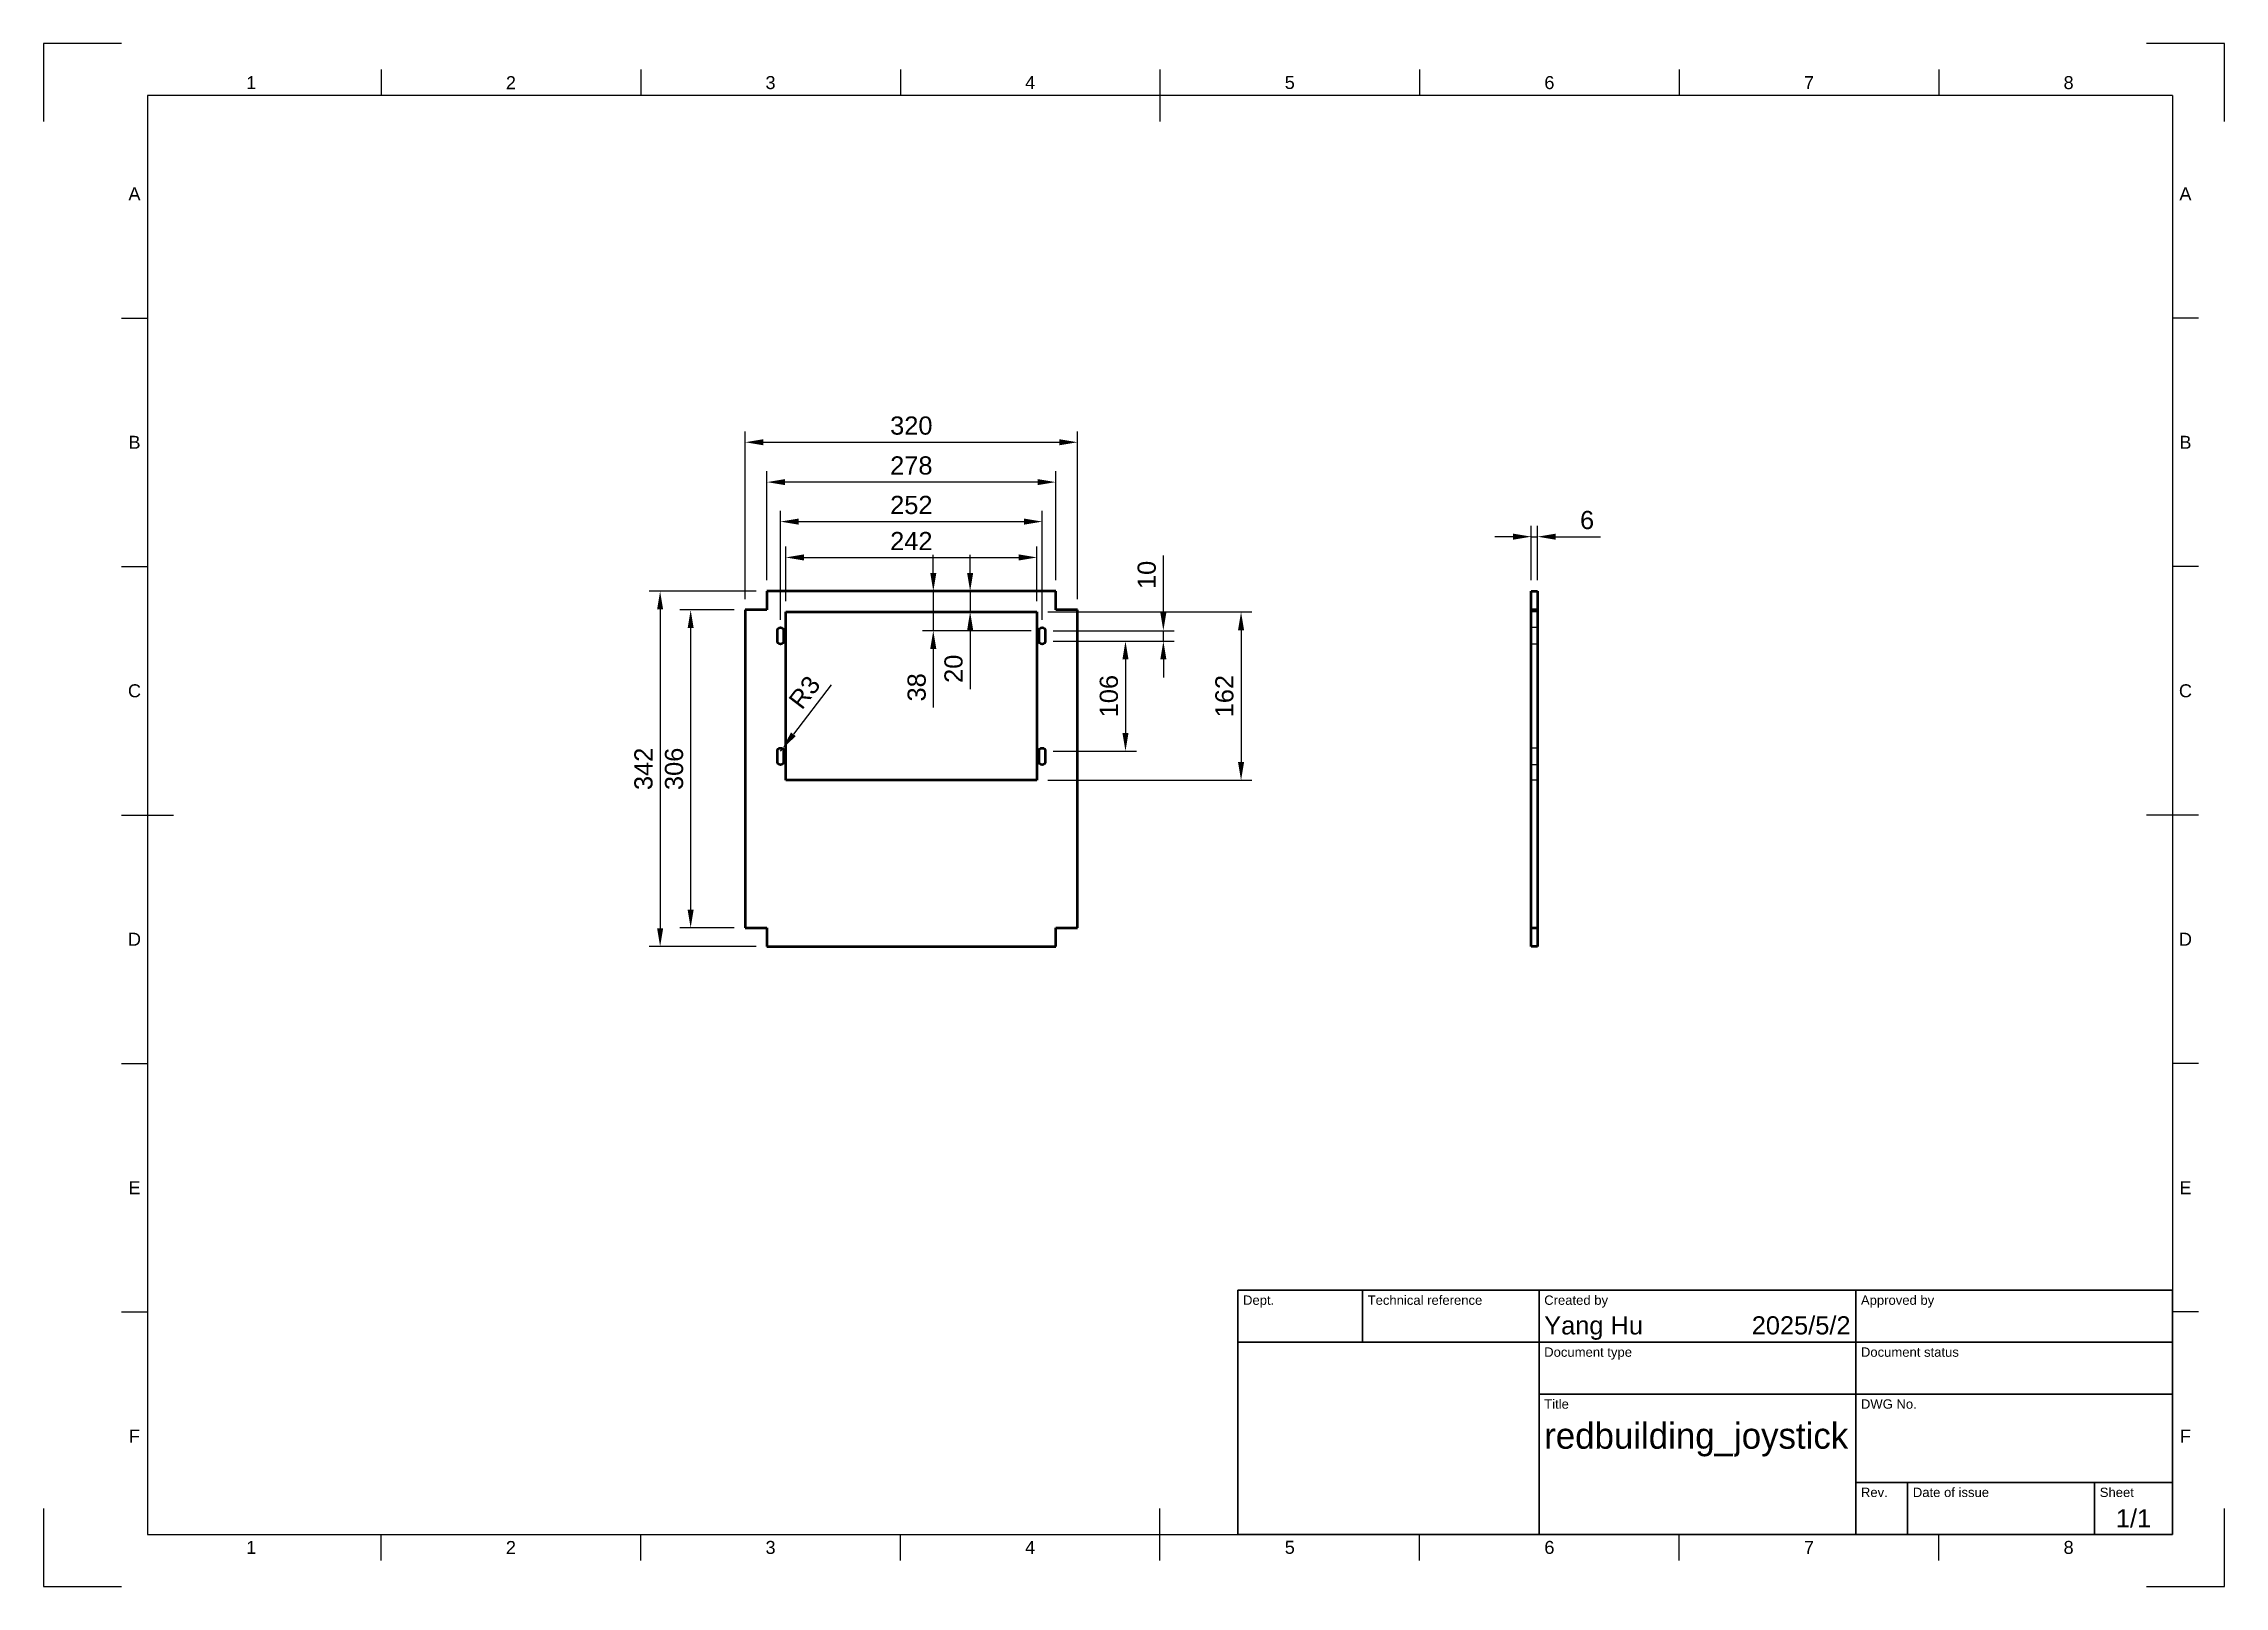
# Model space of a CAD drawing. Header units: millimetres. Extents: x 0 to 420, y 0 to 297.
import ezdxf
from ezdxf.enums import TextEntityAlignment as Align

# ---------------------------------------------------------------- set-up
doc = ezdxf.new("R2010")
doc.units = ezdxf.units.MM
doc.header["$LTSCALE"] = 0.75
doc.linetypes.add('HIDDEN2', pattern=[4.7625, 3.175, -1.5875])
for name, color, linetype, lineweight in [('BORDER', 7, 'Continuous', 25), ('FD_Dimensions', 7, 'Continuous', 25), ('Hidden', 7, 'HIDDEN2', 25), ('TITLEBLOCK', 7, 'Continuous', 35), ('Visible', 7, 'Continuous', 50)]:
    doc.layers.add(name, color=color, linetype=linetype, lineweight=lineweight)
doc.styles.add('FusionTitle', font='arial.ttf')
doc.styles.get("Standard").update_dxf_attribs({"font": 'arial.ttf'})
doc.dimstyles.new('Dim-ISO-25', dxfattribs={"dimtxt": 3.5, "dimasz": 3.5, "dimexe": 2.1, "dimexo": 2.1, "dimgap": 1.4, "dimtad": 1, "dimzin": 12, "dimdsep": 46, "dimtxsty": 'Standard', "dimcen": 0, "dimazin": 3, "dimtp": 0.1, "dimtm": 0.1, "dimtfac": 0.714286, "dimtmove": 0, "dimatfit": 3, "dimfxl": 1, "dimtzin": 12, "dimarcsym": 0})

# ---------------------------------------------------------------- blocks, each defined once
blk = doc.blocks.new('ISO_A3_SHEET')
at = {"layer": 'BORDER'}
for p, q in [((65, 292), (65, 287)), ((115, 292), (115, 287)), ((165, 292), (165, 287)), ((215, 292), (215, 282)), ((265, 292), (265, 287)), ((315, 292), (315, 287)), ((365, 292), (365, 287)), ((410, 287), (20, 287)), ((20, 287), (20, 10)), ((410, 287), (410, 10)), ((15, 244.16666), (20, 244.16666)), ((415, 244.16666), (410, 244.16666)), ((15, 196.33333), (20, 196.33333)), ((415, 196.33333), (410, 196.33333)), ((15, 148.5), (25, 148.5)), ((415, 148.5), (405, 148.5)), ((15, 100.66667), (20, 100.66667)), ((415, 100.66667), (410, 100.66667)), ((15, 52.83334), (20, 52.83334)), ((415, 52.83334), (410, 52.83334)), ((215, 5), (215, 15)), ((20, 10), (410, 10)), ((65, 5), (65, 10)), ((115, 5), (115, 10)), ((165, 5), (165, 10)), ((265, 5), (265, 10)), ((315, 5), (315, 10)), ((365, 5), (365, 10))]:
    blk.add_line(p, q, dxfattribs=at)
at = {"layer": 'Defpoints'}
for p, q in [((15, 297), (0, 297)), ((0, 297), (0, 282)), ((420, 297), (405, 297)), ((420, 282), (420, 297)), ((0, 15), (0, 0)), ((420, 0), (420, 15)), ((0, 0), (15, 0)), ((405, 0), (420, 0))]:
    blk.add_line(p, q, dxfattribs=at)
at = {"layer": 'BORDER', "style": 'FusionTitle'}
for s, p in [('1', (40, 289.5)), ('2', (90, 289.5)), ('3', (140, 289.5)), ('4', (190, 289.5)), ('5', (240, 289.5)), ('6', (290, 289.5)), ('7', (340, 289.5)), ('8', (390, 289.5)), ('A', (17.5, 268.08333)), ('A', (412.5, 268.08333)), ('B', (17.5, 220.25)), ('B', (412.5, 220.25)), ('C', (17.5, 172.41667)), ('C', (412.5, 172.41667)), ('D', (17.5, 124.58334)), ('D', (412.5, 124.58334)), ('E', (17.5, 76.75001)), ('E', (412.5, 76.75001)), ('F', (17.5, 28.91668)), ('F', (412.5, 28.91668)), ('1', (40, 7.5)), ('2', (90, 7.5)), ('3', (140, 7.5)), ('4', (190, 7.5)), ('5', (240, 7.5)), ('6', (290, 7.5)), ('7', (340, 7.5)), ('8', (390, 7.5))]:
    blk.add_text(s, height=2.5, dxfattribs=at).set_placement(p, align=Align.MIDDLE)
blk = doc.blocks.new('ISO_TITLEBLOCK')
at = {"layer": 'TITLEBLOCK'}
for p, q in [((0, 47), (-180, 47)), ((-180, 47), (-180, 0)), ((-156, 37), (-156, 47)), ((-122, 0), (-122, 47)), ((-61, 0), (-61, 47)), ((0, 0), (0, 47)), ((-180, 37), (0, 37)), ((-122, 27), (0, 27)), ((-61, 10), (0, 10)), ((-51, 0), (-51, 10)), ((-15, 0), (-15, 10)), ((-180, 0), (0, 0))]:
    blk.add_line(p, q, dxfattribs=at)
at = {"layer": 'TITLEBLOCK', "style": 'FusionTitle'}
for s, p in [('Dept.', (-179, 46)), ('Technical reference', (-155, 46)), ('Created by', (-121, 46)), ('Approved by', (-60, 46)), ('Document type', (-121, 36)), ('Document status', (-60, 36)), ('Title', (-121, 26)), ('DWG No.', (-60, 26)), ('Rev.', (-60, 9)), ('Date of issue', (-50, 9)), ('Sheet', (-14, 9))]:
    blk.add_text(s, height=1.8, dxfattribs=at).set_placement(p, align=Align.TOP_LEFT)
for tag, height, p in [('DEPT', 3.5, (-179, 42)), ('TECHNICAL_REFERENCE', 3.5, (-155, 42)), ('CREATED_BY', 3.5, (-121, 42)), ('APPROVED_BY', 3.5, (-60, 42)), ('DOCUMENT_TYPE', 3.5, (-121, 32)), ('DOCUMENT_STATUS', 3.5, (-60, 32)), ('TITLE_1', 5, (-121, 21.5)), ('TITLE_2', 5, (-121, 14)), ('TITLE_3', 5, (-121, 6.5)), ('DATE_OF_ISSUE', 3.5, (-50, 5))]:
    blk.add_attdef(tag, text='', height=height, dxfattribs=at).set_placement(p, align=Align.TOP_LEFT)
for tag, p in [('CREATED_DATE', (-62, 42)), ('APPROVED_DATE', (-0.99, 42))]:
    blk.add_attdef(tag, text='', height=3.5, dxfattribs=at).set_placement(p, align=Align.TOP_RIGHT)
for tag, height, p in [('DRAWING_NUMBER', 5, (-30.5, 19.75)), ('REV', 3.5, (-56, 4.85)), ('SHEET', 3.5, (-7.5, 4.85))]:
    blk.add_attdef(tag, text='', height=height, dxfattribs=at).set_placement(p, align=Align.TOP_CENTER)
blk = doc.blocks.new('*D18')
at = {"layer": 'Defpoints', "color": 0, "transparency": 16777216}
for p in [(191.315672, 198.081963), (142.915672, 187.581963), (191.315672, 187.581963)]:
    blk.add_point(p, dxfattribs=at)
at = {"layer": 'FD_Dimensions', "color": 0, "lineweight": -2, "transparency": 16777216}
for p, q in [((142.915672, 189.681963), (142.915672, 200.181963)), ((146.415672, 198.081963), (187.815672, 198.081963)), ((191.315672, 189.681963), (191.315672, 200.181963))]:
    blk.add_line(p, q, dxfattribs=at)
at = {"layer": 'FD_Dimensions', "color": 0, "transparency": 16777216}
for points in [[(146.415672, 198.665296), (146.415672, 197.49863), (142.915672, 198.081963)], [(187.815672, 198.665296), (187.815672, 197.49863), (191.315672, 198.081963)]]:
    blk.add_solid(points, dxfattribs=at)
at = {"layer": 'FD_Dimensions', "color": 0, "transparency": 16777216, "insert": (167.115672, 201.239125), "char_height": 3.5, "attachment_point": 5}
blk.add_mtext('242', dxfattribs=at)
blk = doc.blocks.new('*D19')
at = {"layer": 'Defpoints', "color": 0, "transparency": 16777216}
for p in [(192.315672, 204.981963), (141.915672, 183.981963), (192.315672, 183.981963)]:
    blk.add_point(p, dxfattribs=at)
at = {"layer": 'FD_Dimensions', "color": 0, "lineweight": -2, "transparency": 16777216}
for p, q in [((141.915672, 186.081963), (141.915672, 207.081963)), ((192.315672, 186.081963), (192.315672, 207.081963)), ((145.415672, 204.981963), (188.815672, 204.981963))]:
    blk.add_line(p, q, dxfattribs=at)
at = {"layer": 'FD_Dimensions', "color": 0, "transparency": 16777216}
for points in [[(145.415672, 205.565296), (145.415672, 204.39863), (141.915672, 204.981963)], [(188.815672, 205.565296), (188.815672, 204.39863), (192.315672, 204.981963)]]:
    blk.add_solid(points, dxfattribs=at)
at = {"layer": 'FD_Dimensions', "color": 0, "transparency": 16777216, "insert": (167.115672, 208.168968), "char_height": 3.5, "attachment_point": 5}
blk.add_mtext('252', dxfattribs=at)
blk = doc.blocks.new('*D20')
at = {"layer": 'Defpoints', "color": 0, "transparency": 16777216}
for p in [(139.315672, 212.581963), (139.315672, 191.581963), (194.915672, 191.581963)]:
    blk.add_point(p, dxfattribs=at)
at = {"layer": 'FD_Dimensions', "color": 0, "lineweight": -2, "transparency": 16777216}
for p, q in [((139.315672, 193.681963), (139.315672, 214.681963)), ((194.915672, 193.681963), (194.915672, 214.681963)), ((191.415672, 212.581963), (142.815672, 212.581963))]:
    blk.add_line(p, q, dxfattribs=at)
at = {"layer": 'FD_Dimensions', "color": 0, "transparency": 16777216}
for points in [[(142.815672, 213.165296), (142.815672, 211.99863), (139.315672, 212.581963)], [(191.415672, 213.165296), (191.415672, 211.99863), (194.915672, 212.581963)]]:
    blk.add_solid(points, dxfattribs=at)
at = {"layer": 'FD_Dimensions', "color": 0, "transparency": 16777216, "insert": (167.115672, 215.768968), "char_height": 3.5, "attachment_point": 5}
blk.add_mtext('278', dxfattribs=at)
blk = doc.blocks.new('*D21')
at = {"layer": 'Defpoints', "color": 0, "transparency": 16777216}
for p in [(199.115672, 220.261169), (135.115672, 187.981963), (199.115672, 187.981963)]:
    blk.add_point(p, dxfattribs=at)
at = {"layer": 'FD_Dimensions', "color": 0, "lineweight": -2, "transparency": 16777216}
for p, q in [((135.115672, 190.081963), (135.115672, 222.361169)), ((138.615672, 220.261169), (195.615672, 220.261169)), ((199.115672, 190.081963), (199.115672, 222.361169))]:
    blk.add_line(p, q, dxfattribs=at)
at = {"layer": 'FD_Dimensions', "color": 0, "transparency": 16777216}
for points in [[(138.615672, 220.844502), (138.615672, 219.677836), (135.115672, 220.261169)], [(195.615672, 220.844502), (195.615672, 219.677836), (199.115672, 220.261169)]]:
    blk.add_solid(points, dxfattribs=at)
at = {"layer": 'FD_Dimensions', "color": 0, "transparency": 16777216, "insert": (167.115672, 223.449368), "char_height": 3.5, "attachment_point": 5}
blk.add_mtext('320', dxfattribs=at)
blk = doc.blocks.new('*D22')
at = {"layer": 'Defpoints', "color": 0, "transparency": 16777216}
for p in [(135.115672, 187.981963), (124.615672, 126.781963), (135.115672, 126.781963)]:
    blk.add_point(p, dxfattribs=at)
at = {"layer": 'FD_Dimensions', "color": 0, "lineweight": -2, "transparency": 16777216}
for p, q in [((133.015672, 187.981963), (122.515672, 187.981963)), ((124.615672, 184.481963), (124.615672, 130.281963)), ((133.015672, 126.781963), (122.515672, 126.781963))]:
    blk.add_line(p, q, dxfattribs=at)
at = {"layer": 'FD_Dimensions', "color": 0, "transparency": 16777216}
for points in [[(124.032339, 184.481963), (125.199006, 184.481963), (124.615672, 187.981963)], [(124.032339, 130.281963), (125.199006, 130.281963), (124.615672, 126.781963)]]:
    blk.add_solid(points, dxfattribs=at)
at = {"layer": 'FD_Dimensions', "color": 0, "transparency": 16777216, "insert": (121.427473, 157.381963), "char_height": 3.5, "attachment_point": 5, "rotation": 90}
blk.add_mtext('306', dxfattribs=at)
blk = doc.blocks.new('*D23')
at = {"layer": 'Defpoints', "color": 0, "transparency": 16777216}
for p in [(139.315672, 191.581963), (118.73309, 123.181963), (139.315672, 123.181963)]:
    blk.add_point(p, dxfattribs=at)
at = {"layer": 'FD_Dimensions', "color": 0, "lineweight": -2, "transparency": 16777216}
for p, q in [((137.215672, 191.581963), (116.63309, 191.581963)), ((118.73309, 188.081963), (118.73309, 126.681963)), ((137.215672, 123.181963), (116.63309, 123.181963))]:
    blk.add_line(p, q, dxfattribs=at)
at = {"layer": 'FD_Dimensions', "color": 0, "transparency": 16777216}
for points in [[(118.149757, 188.081963), (119.316423, 188.081963), (118.73309, 191.581963)], [(118.149757, 126.681963), (119.316423, 126.681963), (118.73309, 123.181963)]]:
    blk.add_solid(points, dxfattribs=at)
at = {"layer": 'FD_Dimensions', "color": 0, "transparency": 16777216, "insert": (115.544891, 157.381963), "char_height": 3.5, "attachment_point": 5, "rotation": 90}
blk.add_mtext('342', dxfattribs=at)
blk = doc.blocks.new('*D24')
at = {"layer": 'Defpoints', "color": 0, "transparency": 16777216}
for p in [(192.315672, 181.981963), (192.315672, 160.781963), (208.358698, 160.781963)]:
    blk.add_point(p, dxfattribs=at)
at = {"layer": 'FD_Dimensions', "color": 0, "lineweight": -2, "transparency": 16777216}
for p, q in [((194.415672, 181.981963), (210.458698, 181.981963)), ((208.358698, 178.481963), (208.358698, 164.281963)), ((194.415672, 160.781963), (210.458698, 160.781963))]:
    blk.add_line(p, q, dxfattribs=at)
at = {"layer": 'FD_Dimensions', "color": 0, "transparency": 16777216}
for points in [[(207.775364, 178.481963), (208.942031, 178.481963), (208.358698, 181.981963)], [(207.775364, 164.281963), (208.942031, 164.281963), (208.358698, 160.781963)]]:
    blk.add_solid(points, dxfattribs=at)
at = {"layer": 'FD_Dimensions', "color": 0, "transparency": 16777216, "insert": (205.171692, 171.381963), "char_height": 3.5, "attachment_point": 5, "rotation": 90}
blk.add_mtext('106', dxfattribs=at)
blk = doc.blocks.new('*D25')
at = {"layer": 'Defpoints', "color": 0, "transparency": 16777216}
for p in [(192.315672, 183.981963), (192.315672, 181.981963), (215.652113, 183.981963)]:
    blk.add_point(p, dxfattribs=at)
at = {"layer": 'FD_Dimensions', "color": 0, "lineweight": -2, "transparency": 16777216}
for p, q in [((215.652113, 187.481963), (215.652113, 198.4542)), ((194.415672, 183.981963), (217.752113, 183.981963)), ((194.415672, 181.981963), (217.752113, 181.981963)), ((215.652113, 181.981963), (215.652113, 183.981963)), ((215.652113, 178.481963), (215.652113, 174.981963))]:
    blk.add_line(p, q, dxfattribs=at)
at = {"layer": 'FD_Dimensions', "color": 0, "transparency": 16777216}
for points in [[(215.06878, 187.481963), (216.235447, 187.481963), (215.652113, 183.981963)], [(215.06878, 178.481963), (216.235447, 178.481963), (215.652113, 181.981963)]]:
    blk.add_solid(points, dxfattribs=at)
at = {"layer": 'FD_Dimensions', "color": 0, "transparency": 16777216, "insert": (212.465108, 194.718082), "char_height": 3.5, "attachment_point": 5, "rotation": 90}
blk.add_mtext('10', dxfattribs=at)
blk = doc.blocks.new('*D26')
at = {"layer": 'Defpoints', "color": 0, "transparency": 16777216}
for p in [(191.315672, 187.581963), (191.315672, 155.181963), (230.615672, 155.181963)]:
    blk.add_point(p, dxfattribs=at)
at = {"layer": 'FD_Dimensions', "color": 0, "lineweight": -2, "transparency": 16777216}
for p, q in [((193.415672, 187.581963), (232.715672, 187.581963)), ((230.615672, 184.081963), (230.615672, 158.681963)), ((193.415672, 155.181963), (232.715672, 155.181963))]:
    blk.add_line(p, q, dxfattribs=at)
at = {"layer": 'FD_Dimensions', "color": 0, "transparency": 16777216}
for points in [[(230.032339, 184.081963), (231.199006, 184.081963), (230.615672, 187.581963)], [(230.032339, 158.681963), (231.199006, 158.681963), (230.615672, 155.181963)]]:
    blk.add_solid(points, dxfattribs=at)
at = {"layer": 'FD_Dimensions', "color": 0, "transparency": 16777216, "insert": (227.428667, 171.381963), "char_height": 3.5, "attachment_point": 5, "rotation": 90}
blk.add_mtext('162', dxfattribs=at)
blk = doc.blocks.new('*D27')
at = {"layer": 'Defpoints', "color": 0, "transparency": 16777216}
for p in [(141.915672, 160.781963), (142.27982, 161.258824)]:
    blk.add_point(p, dxfattribs=at)
at = {"layer": 'FD_Dimensions', "color": 0, "lineweight": -2, "transparency": 16777216}
for p, q in [((151.652932, 173.533176), (144.404013, 164.040515)), ((141.915672, 160.781963), (142.27982, 161.258824))]:
    blk.add_line(p, q, dxfattribs=at)
at = {"layer": 'FD_Dimensions', "color": 0, "transparency": 16777216}
blk.add_solid([(143.940398, 164.394547), (144.867628, 163.686483), (142.27982, 161.258824)], dxfattribs=at)
at = {"layer": 'FD_Dimensions', "color": 0, "transparency": 16777216, "insert": (146.556688, 172.112648), "char_height": 3.5, "attachment_point": 5, "rotation": 52.63344484}
blk.add_mtext('R3', dxfattribs=at)
blk = doc.blocks.new('*D28')
at = {"layer": 'Defpoints', "color": 0, "transparency": 16777216}
for p in [(287.704051, 202.081963), (286.504051, 191.581963), (287.704051, 191.581963)]:
    blk.add_point(p, dxfattribs=at)
at = {"layer": 'FD_Dimensions', "color": 0, "lineweight": -2, "transparency": 16777216}
for p, q in [((283.004051, 202.081963), (279.504051, 202.081963)), ((286.504051, 193.681963), (286.504051, 204.181963)), ((286.504051, 202.081963), (287.704051, 202.081963)), ((287.704051, 193.681963), (287.704051, 204.181963)), ((291.204051, 202.081963), (299.815101, 202.081963))]:
    blk.add_line(p, q, dxfattribs=at)
at = {"layer": 'FD_Dimensions', "color": 0, "transparency": 16777216}
for points in [[(283.004051, 202.665296), (283.004051, 201.49863), (286.504051, 202.081963)], [(291.204051, 202.665296), (291.204051, 201.49863), (287.704051, 202.081963)]]:
    blk.add_solid(points, dxfattribs=at)
at = {"layer": 'FD_Dimensions', "color": 0, "transparency": 16777216, "insert": (297.259576, 205.268968), "char_height": 3.5, "attachment_point": 5}
blk.add_mtext('6', dxfattribs=at)
blk = doc.blocks.new('*D29')
at = {"layer": 'Defpoints', "color": 0, "transparency": 16777216}
for p in [(171.346577, 191.581963), (172.708255, 191.581963), (192.315672, 183.981963)]:
    blk.add_point(p, dxfattribs=at)
at = {"layer": 'FD_Dimensions', "color": 0, "lineweight": -2, "transparency": 16777216}
for p, q in [((171.346577, 195.081963), (171.346577, 198.581963)), ((170.608255, 191.581963), (169.246577, 191.581963)), ((171.346577, 191.581963), (171.346577, 183.981963)), ((190.215672, 183.981963), (169.246577, 183.981963)), ((171.346577, 180.481963), (171.346577, 169.163545))]:
    blk.add_line(p, q, dxfattribs=at)
at = {"layer": 'FD_Dimensions', "color": 0, "transparency": 16777216}
for points in [[(170.763244, 195.081963), (171.929911, 195.081963), (171.346577, 191.581963)], [(170.763244, 180.481963), (171.929911, 180.481963), (171.346577, 183.981963)]]:
    blk.add_solid(points, dxfattribs=at)
at = {"layer": 'FD_Dimensions', "color": 0, "transparency": 16777216, "insert": (168.158378, 173.072754), "char_height": 3.5, "attachment_point": 5, "rotation": 90}
blk.add_mtext('38', dxfattribs=at)
blk = doc.blocks.new('*D30')
at = {"layer": 'Defpoints', "color": 0, "transparency": 16777216}
for p in [(178.441633, 191.581963), (178.441633, 187.581963), (178.441633, 187.581963)]:
    blk.add_point(p, dxfattribs=at)
at = {"layer": 'FD_Dimensions', "color": 0, "lineweight": -2, "transparency": 16777216}
for p, q in [((178.441633, 195.081963), (178.441633, 198.581963)), ((178.441633, 191.581963), (178.441633, 187.581963)), ((178.441633, 184.081963), (178.441633, 172.720571))]:
    blk.add_line(p, q, dxfattribs=at)
at = {"layer": 'FD_Dimensions', "color": 0, "transparency": 16777216}
for points in [[(177.8583, 195.081963), (179.024966, 195.081963), (178.441633, 191.581963)], [(177.8583, 184.081963), (179.024966, 184.081963), (178.441633, 187.581963)]]:
    blk.add_solid(points, dxfattribs=at)
at = {"layer": 'FD_Dimensions', "color": 0, "transparency": 16777216, "insert": (175.254628, 176.651267), "char_height": 3.5, "attachment_point": 5, "rotation": 90}
blk.add_mtext('20', dxfattribs=at)

msp = doc.modelspace()

# ---------------------------------------------------------------- linework, layer by layer
at = {"layer": 'Hidden'}
for p, q in [((287.704051, 187.581963), (286.504051, 187.581963)), ((287.704051, 184.581963), (286.504051, 184.581963)), ((287.704051, 181.381963), (286.504051, 181.381963)), ((287.704051, 161.381963), (286.504051, 161.381963)), ((287.704051, 158.181963), (286.504051, 158.181963)), ((287.704051, 155.181963), (286.504051, 155.181963))]:
    msp.add_line(p, q, dxfattribs=at)
at = {"layer": 'Visible', "extrusion": (-1, -2e-16, 0)}
for p, q in [((139.315672, 191.581963), (139.315672, 187.981963)), ((194.915672, 191.581963), (139.315672, 191.581963)), ((194.915672, 187.981963), (194.915672, 191.581963)), ((139.315672, 187.981963), (135.115672, 187.981963)), ((135.115672, 187.981963), (135.115672, 126.781963)), ((142.915672, 187.581963), (191.315672, 187.581963)), ((142.915672, 155.181963), (142.915672, 187.581963)), ((191.315672, 187.581963), (191.315672, 155.181963)), ((199.115672, 187.981963), (194.915672, 187.981963)), ((199.115672, 126.781963), (199.115672, 187.981963)), ((141.315672, 181.981963), (141.315672, 183.981963)), ((142.515672, 183.981963), (142.515672, 181.981963)), ((191.715672, 181.981963), (191.715672, 183.981963)), ((192.915672, 183.981963), (192.915672, 181.981963)), ((141.315672, 158.781963), (141.315672, 160.781963)), ((142.515672, 160.781963), (142.515672, 158.781963)), ((191.715672, 158.781963), (191.715672, 160.781963)), ((192.915672, 160.781963), (192.915672, 158.781963)), ((191.315672, 155.181963), (142.915672, 155.181963)), ((135.115672, 126.781963), (139.315672, 126.781963)), ((139.315672, 126.781963), (139.315672, 123.181963)), ((194.915672, 126.781963), (199.115672, 126.781963)), ((194.915672, 123.181963), (194.915672, 126.781963)), ((139.315672, 123.181963), (194.915672, 123.181963))]:
    msp.add_line(p, q, dxfattribs=at)
at = {"layer": 'Visible'}
for p, q in [((286.504051, 187.981963), (286.504051, 191.581963)), ((286.504051, 191.581963), (287.704051, 191.581963)), ((287.704051, 191.581963), (287.704051, 187.981963)), ((287.704051, 187.981963), (286.504051, 187.981963)), ((286.504051, 126.781963), (286.504051, 187.981963)), ((287.704051, 187.981963), (287.704051, 126.781963)), ((286.504051, 126.781963), (287.704051, 126.781963)), ((286.504051, 123.181963), (286.504051, 126.781963)), ((287.704051, 126.781963), (287.704051, 123.181963)), ((287.704051, 123.181963), (286.504051, 123.181963))]:
    msp.add_line(p, q, dxfattribs=at)
at = {"layer": 'Visible', "extrusion": (0, -2e-16, -1)}
for centre, start, end in [((-141.915672, 183.981963), 0, 180), ((-141.915672, 181.981963), 180, 0), ((-192.315672, 183.981963), 0, 180), ((-192.315672, 181.981963), 180, 0), ((-141.915672, 160.781963), 0, 180), ((-192.315672, 160.781963), 0, 180), ((-141.915672, 158.781963), 180, 0), ((-192.315672, 158.781963), 180, 0)]:
    msp.add_arc(centre, 0.6, start, end, dxfattribs=at)

# ---------------------------------------------------------------- block references
at = {"layer": 'BORDER'}
msp.add_blockref('ISO_A3_SHEET', (0, 0), dxfattribs=at)
at = {"layer": 'TITLEBLOCK'}
ref = msp.add_blockref('ISO_TITLEBLOCK', (410, 10), dxfattribs=at)
ref.add_attrib('CREATED_DATE', '2025/5/2', dxfattribs={"height": 3.5, "style": 'FusionTitle'}).set_placement((348, 52), align=Align.TOP_RIGHT)
ref.add_attrib('SHEET', '1/1', dxfattribs={"height": 3.5, "style": 'FusionTitle'}).set_placement((402.5, 14.85), align=Align.TOP_CENTER)
ref.add_attrib('TITLE_1', 'redbuilding_joystick', dxfattribs={"height": 5, "style": 'FusionTitle', "width": 0.960568}).set_placement((289, 31.5), align=Align.TOP_LEFT)
ref.add_attrib('CREATED_BY', 'Yang Hu', dxfattribs={"height": 3.5, "style": 'FusionTitle'}).set_placement((289, 52), align=Align.TOP_LEFT)

# ---------------------------------------------------------------- dimensions: what is measured, and where the dimension line sits
at = {"layer": 'FD_Dimensions'}
dim = msp.add_linear_dim(base=(199.115672, 220.261169), p1=(135.115672, 187.981963), p2=(199.115672, 187.981963), dimstyle='Dim-ISO-25', override={"dimlfac": 5, "dimclrd": 0, "dimclre": 0}, dxfattribs=at)
dim.commit()
dim.dimension.update_dxf_attribs({"geometry": '*D21', "text_midpoint": (167.115672, 223.449368)})
for p1, p2, distance, picture, middle in [((194.915672, 191.581963), (139.315672, 191.581963), -21, '*D20', (167.115672, 215.768968)), ((141.915672, 183.981963), (192.315672, 183.981963), 21, '*D19', (167.115672, 208.168968)), ((286.504051, 191.581963), (287.704051, 191.581963), 10.5, '*D28', (297.259576, 205.268968)), ((142.915672, 187.581963), (191.315672, 187.581963), 10.5, '*D18', (167.115672, 201.239125)), ((192.315672, 181.981963), (192.315672, 183.981963), -23.336441, '*D25', (212.465108, 194.718082)), ((135.115672, 187.981963), (135.115672, 126.781963), -10.5, '*D22', (121.427473, 157.381963)), ((191.315672, 187.581963), (191.315672, 155.181963), 39.3, '*D26', (227.428667, 171.381963)), ((192.315672, 181.981963), (192.315672, 160.781963), 16.043026, '*D24', (205.171692, 171.381963))]:
    dim = msp.add_aligned_dim(p1=p1, p2=p2, distance=distance, dimstyle='Dim-ISO-25', override={"dimlfac": 5, "dimclrd": 0, "dimclre": 0}, dxfattribs=at)
    dim.commit()
    dim.dimension.update_dxf_attribs({"geometry": picture, "text_midpoint": middle})
dim = msp.add_linear_dim(base=(171.346577, 191.581963), p1=(192.315672, 183.981963), p2=(172.708255, 191.581963), angle=270, dimstyle='Dim-ISO-25', override={"dimlfac": 5}, dxfattribs=at)
dim.commit()
dim.dimension.update_dxf_attribs({"geometry": '*D29', "text_midpoint": (171.346577, 173.072754), "dimtype": 160})
for base, p1, p2, picture, middle in [((178.441633, 187.581963), (178.441633, 191.581963), (178.441633, 187.581963), '*D30', (175.254628, 176.651267)), ((118.73309, 123.181963), (139.315672, 191.581963), (139.315672, 123.181963), '*D23', (115.544891, 157.381963))]:
    dim = msp.add_linear_dim(base=base, p1=p1, p2=p2, angle=270, dimstyle='Dim-ISO-25', override={"dimlfac": 5, "dimclrd": 0, "dimclre": 0}, dxfattribs=at)
    dim.commit()
    dim.dimension.update_dxf_attribs({"geometry": picture, "text_midpoint": middle})
dim = msp.add_radius_dim(center=(141.915672, 160.781963), mpoint=(142.27982, 161.258824), dimstyle='Dim-ISO-25', override={"dimlfac": 5, "dimse1": 1, "dimclrd": 0, "dimclre": 0}, dxfattribs=at)
dim.commit()
dim.dimension.update_dxf_attribs({"geometry": '*D27', "text_midpoint": (146.556688, 172.112648)})

doc.saveas('drawing.dxf')
